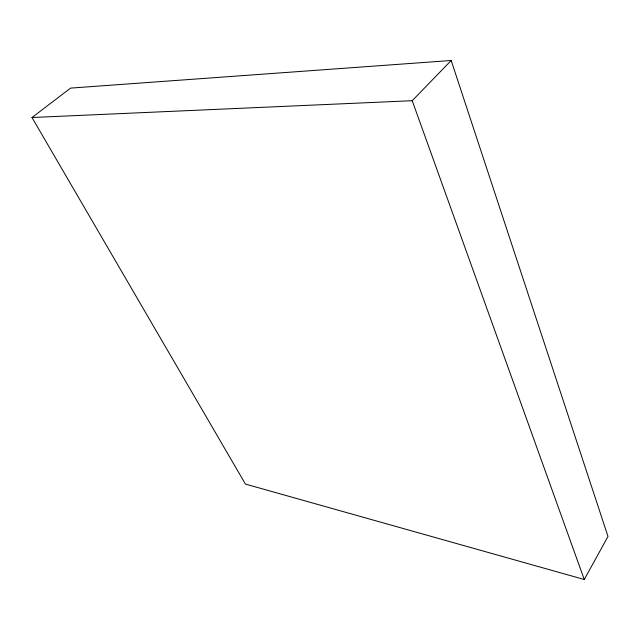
<?xml version="1.0" encoding="UTF-8"?>
<svg xmlns="http://www.w3.org/2000/svg" width="640" height="640" viewBox="0 0 640 640"><rect width="100%" height="100%" fill="white"/><g stroke="black" fill="none" stroke-linecap="round" stroke-linejoin="round"><path stroke-width="0.96" d="M584.256 579.504L608 536.464L451.184 60.496L70.6 88.104L32 117.52L245.424 484.072L584.256 579.504L412.216 100.704L451.184 60.496M32 117.52L412.216 100.704"/></g></svg>
